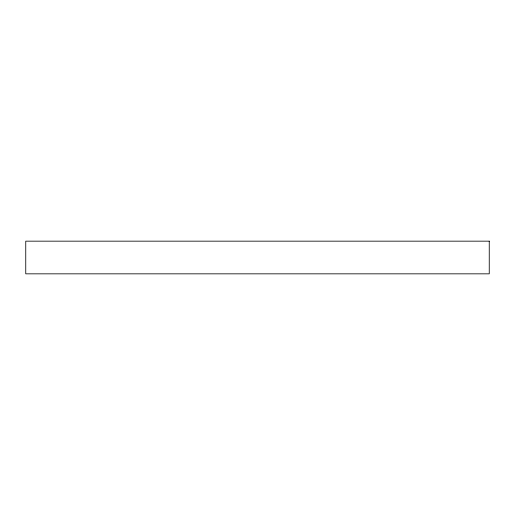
<?xml version="1.0" encoding="UTF-8"?>
<svg xmlns="http://www.w3.org/2000/svg" width="515" height="515" viewBox="0 0 515 515"><rect width="100%" height="100%" fill="white"/><g stroke="black" fill="none" stroke-linecap="round" stroke-linejoin="round"><path stroke-width="0.77" d="M489.25 241.162L25.75 241.162L25.75 273.838L489.25 273.838L489.25 241.162"/></g></svg>
